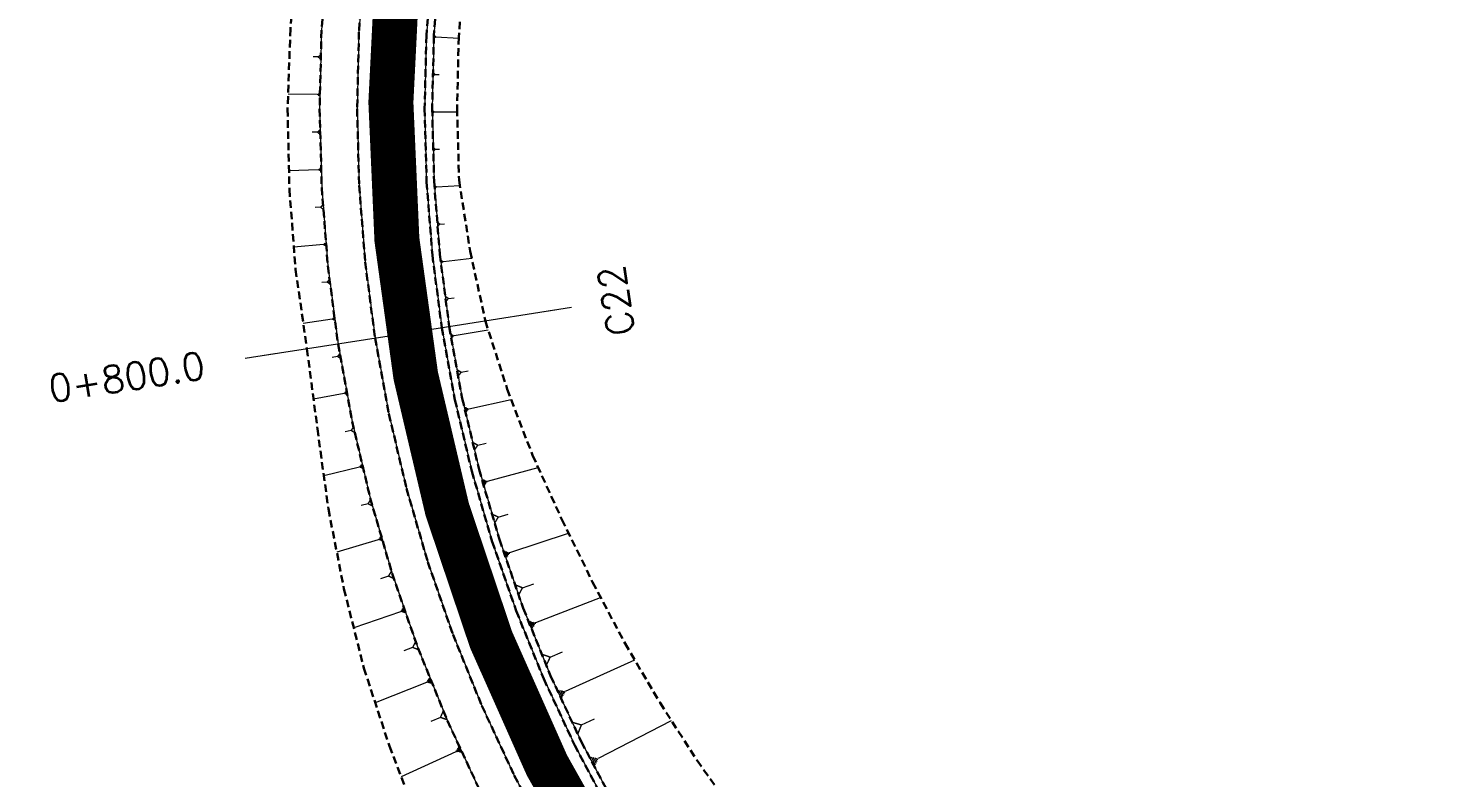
# Model space of a CAD drawing. Header units: metres. Extents: x 544752 to 548977, y 1840603 to 1844608.
# Drawn here: x 547332.6 to 547427, y 1842349.1 to 1842399.1 of the extents above; entities that cross this region are included whole.
import ezdxf

# ---------------------------------------------------------------- set-up
doc = ezdxf.new("R2010")
doc.units = ezdxf.units.M
doc.header["$MEASUREMENT"] = 0
for name, pattern in [('ACAD_ISO02W100', [15, 12, -3]), ('Anordnung Grundriss$0$GESTRICHELT', [0.75, 0.5, -0.25]), ('HIDDEN', [0.375, 0.25, -0.125])]:
    doc.linetypes.add(name, pattern=pattern)
doc.layers.add('C-ROAD', color=7, linetype='Continuous')
for name, color, linetype, lineweight in [('C-ROAD-CORR', 5, 'Continuous', 0), ('C-ROAD-SAMP', 150, 'HIDDEN', 0), ('C-ROAD-SAMP-TEXT', 11, 'Continuous', 0), ('C-TOPO-FEAT', 94, 'Continuous', 5)]:
    doc.layers.add(name, color=color, linetype=linetype, lineweight=lineweight)

msp = doc.modelspace()

# ---------------------------------------------------------------- linework, layer by layer
at = {"layer": 'C-ROAD-CORR', "color": 160, "linetype": 'Continuous'}
for p, q in [((547359.6972949614, 1842398.566984683, 512.5562141021055), (547359.6891869365, 1842398.401736801, 512.5562141021055)), ((547359.723822772, 1842398.54497736, 512.5378308171422), (547359.7177417532, 1842398.421041449, 512.5378308171422)), ((547359.7503505825, 1842398.522970038, 512.5194475321789), (547359.74629657, 1842398.440346096, 512.5194475321789)), ((547359.7768783931, 1842398.500962715, 512.5010642472156), (547359.7748513868, 1842398.459650744, 512.5010642472156)), ((547359.8034062036, 1842398.478955392, 512.4826809622523), (547361.3207355052, 1842398.404506366, 511.4698935102172)), ((547351.9595081818, 1842397.144588701, 512.3003071180495), (547351.6107976356, 1842397.155856249, 512.067649289441)), ((547359.7432525908, 1842395.983307648, 512.3595255352996), (547360.0197585945, 1842395.97702579, 512.1750802076506)), ((547351.9667055266, 1842394.587558263, 512.2316290403171), (547351.9675437157, 1842394.693512923, 512.2316290403171)), ((547352.0018141993, 1842394.560790202, 512.2551794860541), (547352.0030714831, 1842394.719722192, 512.2551794860541)), ((547352.036922872, 1842394.534022141, 512.2787299317911), (547352.0385992505, 1842394.74593146, 512.2787299317911)), ((547351.8964881811, 1842394.641094386, 512.1845281488431), (547349.9506011001, 1842394.656487967, 510.8869965033537)), ((547351.9315968538, 1842394.614326324, 512.2080785945801), (547351.9320159485, 1842394.667303654, 512.2080785945801)), ((547359.5828715744, 1842393.570167462, 512.3105638473791), (547359.5834675392, 1842393.404400494, 512.3105638473791)), ((547359.610573898, 1842393.549545918, 512.2921441865609), (547359.6110208713, 1842393.425220693, 512.2921441865609)), ((547359.6382762213, 1842393.528924375, 512.2737245257428), (547359.6385742036, 1842393.446040891, 512.2737245257428)), ((547359.6659785447, 1842393.508302831, 512.2553048649246), (547359.6661275359, 1842393.466861089, 512.2553048649246)), ((547359.6936808681, 1842393.487681288, 512.2368852041064), (547361.2157950175, 1842393.493153585, 511.2220813451024)), ((547351.9135632201, 1842392.137605251, 512.0731822156654), (547351.5565892612, 1842392.131724735, 511.8351042359525)), ((547359.7612902869, 1842390.992232099, 512.1201592333509), (547360.0385339112, 1842391.000526306, 511.9351871985013)), ((547351.9803010968, 1842389.63413937, 511.964578352184), (547350.0102323608, 1842389.553593176, 510.6498061372283)), ((547352.0171541029, 1842389.608783844, 511.9884413536329), (547352.0149612434, 1842389.662418709, 511.9884413536329)), ((547352.0540071091, 1842389.583428318, 512.0123043550817), (547352.0496213898, 1842389.690698047, 512.0123043550817)), ((547352.0908601152, 1842389.558072792, 512.0361673565305), (547352.0842815364, 1842389.718977386, 512.0361673565305)), ((547352.1277131215, 1842389.532717266, 512.0600303579794), (547352.1189416829, 1842389.747256724, 512.0600303579794)), ((547359.7316035253, 1842388.575879053, 512.0779797394653), (547359.7410981033, 1842388.407165358, 512.0779797394653)), ((547359.7609092967, 1842388.556372271, 512.0592015383086), (547359.7680302303, 1842388.429837, 512.0592015383086)), ((547359.7902150681, 1842388.536865489, 512.0404233371519), (547359.7949623571, 1842388.452508641, 512.0404233371519)), ((547359.8195208395, 1842388.517358707, 512.0216451359952), (547359.8218944841, 1842388.475180283, 512.0216451359952)), ((547359.848826611, 1842388.497851925, 512.0028669348385), (547361.398041697, 1842388.585035977, 510.9682808840029)), ((547352.1138792118, 1842387.134152286, 511.8593190692354), (547351.75483589, 1842387.110693422, 511.6193883845069)), ((547360.059481932, 1842386.010480572, 511.8822093111567), (547360.3725366425, 1842386.03637589, 511.6726924973822)), ((547352.3090824301, 1842384.63739122, 511.7571424802069), (547350.3365681905, 1842384.460110013, 510.4364907818268)), ((547352.3472961871, 1842384.613758405, 511.7811119215472), (547352.3424697841, 1842384.667459239, 511.7811119215472)), ((547352.3855099439, 1842384.590125591, 511.8050813628875), (547352.3758571382, 1842384.697527257, 511.8050813628875)), ((547352.4237237009, 1842384.566492776, 511.8290508042278), (547352.4092444922, 1842384.727595276, 511.8290508042278)), ((547352.4619374579, 1842384.542859962, 511.8530202455681), (547352.4426318462, 1842384.757663294, 511.8530202455681)), ((547360.1464282231, 1842383.614612399, 511.8548738791576), (547360.1689552261, 1842383.408454605, 511.8548738791576)), ((547360.1836037309, 1842383.592597176, 511.8318270739435), (547360.2004989831, 1842383.43797883, 511.8318270739435)), ((547360.2207792386, 1842383.570581952, 511.8087802687294), (547360.2320427402, 1842383.467503055, 511.8087802687294)), ((547360.2579547465, 1842383.548566728, 511.7857334635153), (547360.2635864972, 1842383.49702728, 511.7857334635153)), ((547360.2951302542, 1842383.526551504, 511.7626866583012), (547362.1882003458, 1842383.733408566, 510.4929053878016)), ((547352.5594556776, 1842382.146372007, 511.6583565460098), (547352.2034491994, 1842382.105604329, 511.4194139364579)), ((547360.6338004911, 1842381.054229225, 511.6476923316009), (547361.0111659397, 1842381.105544053, 511.3936871505651)), ((547352.8849705498, 1842379.66328167, 511.5641988916024), (547350.9640409077, 1842379.395699727, 510.2708192820128)), ((547352.923476658, 1842379.641990304, 511.587672985276), (547352.916191971, 1842379.694285951, 511.587672985276)), ((547352.9619827659, 1842379.620698938, 511.6111470789497), (547352.9474133924, 1842379.725290233, 511.6111470789497)), ((547353.000488874, 1842379.599407573, 511.6346211726233), (547352.9786348136, 1842379.756294514, 511.6346211726233)), ((547353.0389949821, 1842379.578116207, 511.658095266297), (547353.0098562348, 1842379.787298796, 511.658095266297)), ((547360.820829555, 1842378.685270376, 511.6445301986278), (547360.8612471338, 1842378.437125135, 511.6445301986278)), ((547360.8672392926, 1842378.660988484, 511.6165886578194), (547360.8975524766, 1842378.474879553, 511.6165886578194)), ((547360.9136490301, 1842378.636706592, 511.588647117011), (547360.9338578194, 1842378.512633971, 511.588647117011)), ((547361.0064685051, 1842378.588142808, 511.5327640353942), (547363.2851378893, 1842378.959289555, 509.9932736954173)), ((547360.9600587676, 1842378.6124247, 511.5607055762026), (547360.9701631623, 1842378.55038839, 511.5607055762026)), ((547353.247446258, 1842377.186059183, 511.4691010387477), (547352.8959551321, 1842377.128329011, 511.2316038456736)), ((547361.4801577061, 1842376.139099335, 511.4179870964803), (547361.9451650457, 1842376.227457169, 511.1022923814797)), ((547353.6863115706, 1842374.720383298, 511.3720622977912), (547351.6474815634, 1842374.334234777, 509.9883613149888)), ((547353.7285725183, 1842374.69963845, 511.3971763139538), (547353.7180596904, 1842374.755145251, 511.3971763139538)), ((547353.7708334661, 1842374.678893601, 511.4222903301164), (547353.7498078103, 1842374.789907203, 511.4222903301164)), ((547353.8130944138, 1842374.658148753, 511.447404346279), (547353.7815559302, 1842374.824669155, 511.447404346279)), ((547353.8553553616, 1842374.637403904, 511.4725183624416), (547353.81330405, 1842374.859431107, 511.4725183624416)), ((547361.9921775119, 1842373.699494196, 511.3051801185902), (547364.8217648027, 1842374.314687777, 509.3742337174727)), ((547361.7532554548, 1842373.808900672, 511.4453649083762), (547361.8202491186, 1842373.500762834, 511.4453649083762)), ((547361.812985969, 1842373.781549053, 511.4103187109297), (547361.863231217, 1842373.550445674, 511.4103187109297)), ((547361.8727164833, 1842373.754197434, 511.3752725134832), (547361.9062133153, 1842373.600128515, 511.3752725134832)), ((547361.9324469976, 1842373.726845815, 511.3402263160367), (547361.9491954136, 1842373.649811355, 511.3402263160367)), ((547354.151824545, 1842372.259731084, 511.2748900979248), (547353.757333584, 1842372.175003353, 511.0058783874467)), ((547362.5905095027, 1842371.279368093, 511.1966346407319), (547363.1547748668, 1842371.417691167, 510.8091640507976)), ((547354.7067536704, 1842369.816886418, 511.1773621286364), (547352.3316833465, 1842369.245846018, 509.5485352673398)), ((547354.7576346826, 1842369.794920071, 511.2069254514722), (547354.7420880471, 1842369.859581613, 511.2069254514722)), ((547354.8085156948, 1842369.772953724, 511.2364887743079), (547354.7774224238, 1842369.902276807, 511.2364887743079)), ((547354.8593967072, 1842369.750987377, 511.2660520971437), (547354.8127568004, 1842369.944972002, 511.2660520971437)), ((547354.9102777194, 1842369.72902103, 511.2956154199795), (547354.8480911772, 1842369.987667196, 511.2956154199795)), ((547363.2342464614, 1842368.87265742, 511.0899511249328), (547366.6102515592, 1842369.795029446, 508.7561540532373)), ((547362.9389315058, 1842368.989514246, 511.2593812518058), (547363.0393757204, 1842368.621874973, 511.2593812518058)), ((547363.0127602447, 1842368.960300039, 511.2170237200876), (547363.0880934057, 1842368.684570585, 511.2170237200876)), ((547363.0865889835, 1842368.931085833, 511.1746661883693), (547363.136811091, 1842368.747266197, 511.1746661883693)), ((547363.1604177225, 1842368.901871626, 511.132308656651), (547363.1855287761, 1842368.809961808, 511.132308656651)), ((547355.2784067503, 1842367.377408045, 511.0806569405683), (547354.8093974311, 1842367.25247233, 510.7570629771112)), ((547363.9572174693, 1842366.488345155, 510.9864343058276), (547364.6229194524, 1842366.689190712, 510.5227047238031)), ((547355.9589073216, 1842364.965553541, 510.9899761440488), (547353.1956092282, 1842364.156800353, 509.0700448271823)), ((547356.0200698228, 1842364.942617208, 511.0248226057593), (547355.9980517015, 1842365.017847368, 511.0248226057593)), ((547356.0812323239, 1842364.919680874, 511.0596690674697), (547356.0371960815, 1842365.070141196, 511.0596690674697)), ((547356.1423948251, 1842364.896744541, 511.0945155291802), (547356.0763404614, 1842365.122435024, 511.0945155291802)), ((547356.2035573262, 1842364.873808208, 511.1293619908906), (547356.1154848414, 1842365.174728852, 511.1293619908906)), ((547364.7288819485, 1842364.121126285, 510.887080756396), (547368.6413984039, 1842365.41477239, 508.1390977123083)), ((547364.3744019635, 1842364.240241498, 511.086579969309), (547364.5152769485, 1842363.814177759, 511.086579969309)), ((547364.4630219598, 1842364.210462695, 511.0367051660807), (547364.5686781985, 1842363.89091489, 511.0367051660807)), ((547364.5516419561, 1842364.180683891, 510.9868303628525), (547364.6220794484, 1842363.967652022, 510.9868303628525)), ((547364.6402619523, 1842364.150905088, 510.9369555596242), (547364.6754806985, 1842364.044389153, 510.9369555596242)), ((547356.6439280327, 1842362.554153897, 510.8994186133473), (547356.1078937424, 1842362.382973008, 510.5242763836117)), ((547365.567657265, 1842361.776662747, 510.7933545238694), (547366.3189304712, 1842362.047194931, 510.2608547344311)), ((547366.4610345962, 1842359.454052497, 510.7041101470537), (547370.7784651599, 1842361.138315476, 507.6136898027236)), ((547357.4474681434, 1842360.179512984, 510.8150240690741), (547354.3292979281, 1842359.099263518, 508.6144676257417)), ((547357.5187667367, 1842360.15667377, 510.8549635568518), (547357.4893573954, 1842360.241564654, 510.8549635568518)), ((547357.59006533, 1842360.133834555, 510.8949030446295), (547357.5312466475, 1842360.303616324, 510.8949030446295)), ((547357.6613639235, 1842360.110995341, 510.9348425324072), (547357.5731358994, 1842360.365667993, 510.9348425324072)), ((547357.7326625168, 1842360.088156126, 510.9747820201849), (547357.6150251514, 1842360.427719662, 510.9747820201849)), ((547366.0558907265, 1842359.566856396, 510.9284692877087), (547366.2393025699, 1842359.096699474, 510.9284692877087)), ((547366.1571766939, 1842359.538655421, 510.8723795025449), (547366.2947355765, 1842359.18603773, 510.8723795025449)), ((547366.2584626613, 1842359.510454447, 510.8162897173812), (547366.3501685831, 1842359.275375986, 510.8162897173812)), ((547366.3597486288, 1842359.482253472, 510.7601999322174), (547366.4056015896, 1842359.364714242, 510.7601999322174)), ((547358.2511934541, 1842357.803959612, 510.7305212270715), (547357.6530901671, 1842357.580275435, 510.3048002662932)), ((547367.4141633593, 1842357.155051341, 510.6197265318376), (547368.2284487162, 1842357.497661465, 510.0306133649234)), ((547368.4286514957, 1842354.88389919, 510.5392369138509), (547373.0484839733, 1842356.972375162, 507.1582631874275)), ((547359.1716808396, 1842355.471383452, 510.6544078750071), (547355.7632345939, 1842354.101029162, 508.2046544931218)), ((547359.2521962449, 1842355.449858401, 510.6988698817862), (547359.2148892027, 1842355.542651227, 510.6988698817862)), ((547359.3327116502, 1842355.428333349, 510.7433318885653), (547359.2580975658, 1842355.613919002, 510.7433318885653)), ((547359.4132270555, 1842355.406808297, 510.7877938953444), (547359.301305929, 1842355.685186776, 510.7877938953444)), ((547359.4937424606, 1842355.385283245, 510.8322559021235), (547359.3445142922, 1842355.756454551, 510.8322559021235)), ((547367.9795467221, 1842354.983822913, 510.7846887303868), (547368.2069753843, 1842354.48073725, 510.7846887303868)), ((547368.0918229155, 1842354.958841983, 510.7233257762529), (547368.2623944122, 1842354.581527735, 510.7233257762529)), ((547368.2040991089, 1842354.933861052, 510.6619628221189), (547368.31781344, 1842354.68231822, 510.6619628221189)), ((547368.3163753023, 1842354.908880121, 510.6005998679849), (547368.3732324679, 1842354.783108705, 510.6005998679849)), ((547360.0999572055, 1842353.140964795, 510.5787633910484), (547359.4588389017, 1842352.864858623, 510.1133629824083)), ((547369.4965529725, 1842352.637087884, 510.4621365906334), (547370.3609602117, 1842353.055590403, 509.8217219062825)), ((547370.6299383024, 1842350.423940898, 510.3898978605552), (547375.4890129096, 1842352.936324846, 506.7420198038109)), ((547361.1268137604, 1842350.852650708, 510.5076975346382), (547357.4861046051, 1842349.178351957, 507.8354614430244)), ((547361.2156820793, 1842350.833480497, 510.5561975587941), (547361.1701002929, 1842350.932596635, 510.5561975587941)), ((547361.3045503983, 1842350.814310285, 510.6046975829499), (547361.2133868254, 1842351.012542562, 510.6046975829499)), ((547361.3934187172, 1842350.795140073, 510.6531976071057), (547361.2566733579, 1842351.092488489, 510.6531976071057)), ((547361.4822870361, 1842350.775969862, 510.7016976312615), (547361.2999598904, 1842351.172434416, 510.7016976312615)), ((547370.1403852446, 1842350.506115908, 510.6547256580963), (547370.4139754373, 1842349.976978966, 510.6547256580963)), ((547370.262773509, 1842350.485572156, 510.588518708711), (547370.4679661536, 1842350.088719449, 510.588518708711)), ((547370.3851617735, 1842350.465028403, 510.5223117593258), (547370.5219568699, 1842350.200459932, 510.5223117593258)), ((547370.5075500379, 1842350.444484651, 510.4561048099405), (547370.5759475862, 1842350.312200415, 510.4561048099405))]:
    msp.add_line(p, q, dxfattribs=at)
at = {"layer": 'C-ROAD-CORR', "color": 5, "linetype": 'Anordnung Grundriss$0$GESTRICHELT', "lineweight": 30, "extrusion": (-0.5545144747678773, 0.01791749207441418, 0.8319811661033372), "const_width": 0.1, "elevation": -270077.2238968454}
msp.add_lwpolyline([(-1859113.091372318, 405930.0779021068), (-1859112.934497948, 405929.8687362807), (-1859112.777623578, 405930.0779021069)], dxfattribs=at)
at = {"layer": 'C-ROAD-CORR', "color": 5, "linetype": 'Anordnung Grundriss$0$GESTRICHELT', "lineweight": 30, "extrusion": (-0.5546828998781411, 0.01260167754580913, -0.8319663925338617), "const_width": 0.1, "elevation": -280820.0754767051}
msp.add_lwpolyline([(-1854352.673145607, -420168.4883684363), (-1854352.797503422, -420168.6541788558), (-1854352.921861236, -420168.4883684363)], dxfattribs=at)
at = {"layer": 'C-ROAD-CORR', "color": 5, "linetype": 'Anordnung Grundriss$0$GESTRICHELT', "lineweight": 30, "extrusion": (-0.5547266525020409, -0.009138142391141992, 0.8319824729869729), "const_width": 0.1, "elevation": -320040.7005327786}
msp.add_lwpolyline([(-1833126.932939712, 480857.1100984557), (-1833126.772409749, 480856.8960585038), (-1833126.611879786, 480857.1100984557)], dxfattribs=at)
at = {"layer": 'C-ROAD-CORR', "color": 5, "linetype": 'Anordnung Grundriss$0$GESTRICHELT', "lineweight": 30, "extrusion": (-0.5545772026122071, -0.01659110652251607, -0.8319668632386613), "const_width": 0.1, "elevation": -334546.6174495785}
msp.add_lwpolyline([(-1825199.082029924, -500733.2510768324), (-1825199.206743122, -500733.4173610972), (-1825199.331456322, -500733.2510768324)], dxfattribs=at)
at = {"layer": 'C-ROAD-CORR', "color": 5, "linetype": 'Anordnung Grundriss$0$GESTRICHELT', "lineweight": 30, "extrusion": (-0.5536127929545579, -0.03617147765682791, 0.8319882809758654), "const_width": 0.1, "elevation": -369237.1365974944}
msp.add_lwpolyline([(-1802780.987616421, 554644.4094283258), (-1802780.825832993, 554644.1937170877), (-1802780.664049563, 554644.4094283257)], dxfattribs=at)
at = {"layer": 'C-ROAD-CORR', "color": 5, "linetype": 'Anordnung Grundriss$0$GESTRICHELT', "lineweight": 30, "extrusion": (-0.5529965000460453, -0.04574286742355537, -0.8319269565392718), "const_width": 0.1, "elevation": -387390.0647874285}
msp.add_lwpolyline([(-1790992.430647269, -579882.6045961018), (-1790992.57188384, -579882.7929115315), (-1790992.713120412, -579882.6045961019)], dxfattribs=at)
at = {"layer": 'C-ROAD-CORR', "color": 5, "linetype": 'Anordnung Grundriss$0$GESTRICHELT', "lineweight": 30, "extrusion": (-0.551184598885727, -0.06311827914809733, 0.8319925605367895), "const_width": 0.1, "elevation": -417554.5955986503}
msp.add_lwpolyline([(-1768147.376228091, 627113.1590470064), (-1768147.215107808, 627112.9442199622), (-1768147.053987525, 627113.1590470064)], dxfattribs=at)
at = {"layer": 'C-ROAD-CORR', "color": 5, "linetype": 'Anordnung Grundriss$0$GESTRICHELT', "lineweight": 30, "extrusion": (-0.5498109348101473, -0.07476427371898067, -0.8319364394822871), "const_width": 0.1, "elevation": -439114.8015406083}
msp.add_lwpolyline([(-1751827.431233021, -657457.0832333638), (-1751827.602466788, -657457.3115450528), (-1751827.773700554, -657457.0832333639)], dxfattribs=at)
at = {"layer": 'C-ROAD-CORR', "color": 5, "linetype": 'Anordnung Grundriss$0$GESTRICHELT', "lineweight": 30, "extrusion": (-0.5474146538090455, -0.08990935901210996, 0.8320177305545565), "const_width": 0.1, "elevation": -464850.5889584714}
msp.add_lwpolyline([(-1729308.41087615, 698109.4018346752), (-1729308.25071236, 698109.1882829549), (-1729308.090548569, 698109.4018346752)], dxfattribs=at)
at = {"layer": 'C-ROAD-CORR', "color": 5, "linetype": 'Anordnung Grundriss$0$GESTRICHELT', "lineweight": 30, "extrusion": (-0.5451206358649324, -0.1035804696397157, -0.8319342393863998), "const_width": 0.1, "elevation": -489637.6899865583}
msp.add_lwpolyline([(-1707812.524394487, -733201.7870163945), (-1707812.737213214, -733202.0707746985), (-1707812.950031942, -733201.7870163944)], dxfattribs=at)
at = {"layer": 'C-ROAD-CORR', "color": 5, "linetype": 'Anordnung Grundriss$0$GESTRICHELT', "lineweight": 30, "extrusion": (-0.5423607733966298, -0.116486821436749, 0.8320310161960145), "const_width": 0.1, "elevation": -511050.1129783673}
msp.add_lwpolyline([(-1686356.41819367, 767439.3581156016), (-1686356.236766203, 767439.1162123126), (-1686356.055338736, 767439.3581156015)], dxfattribs=at)
at = {"layer": 'C-ROAD-CORR', "color": 5, "linetype": 'Anordnung Grundriss$0$GESTRICHELT', "lineweight": 30, "extrusion": (-0.5388988835720094, -0.1321047772997738, -0.8319473066843952), "const_width": 0.1, "elevation": -538784.4251624508}
msp.add_lwpolyline([(-1659069.58351428, -806930.0026949606), (-1659069.844734526, -806930.3509886219), (-1659070.105954773, -806930.0026949607)], dxfattribs=at)
at = {"layer": 'C-ROAD-CORR', "color": 5, "linetype": 'Anordnung Grundriss$0$GESTRICHELT', "lineweight": 30, "extrusion": (-0.5360288945244062, -0.142788534211134, 0.8320363325797613), "const_width": 0.1, "elevation": -556041.9444195218}
msp.add_lwpolyline([(-1639393.470004206, 834939.053699061), (-1639393.25176003, 834938.7627068256), (-1639393.033515854, 834939.053699061)], dxfattribs=at)
at = {"layer": 'C-ROAD-CORR', "color": 5, "linetype": 'Anordnung Grundriss$0$GESTRICHELT', "lineweight": 30, "extrusion": (-0.5311909259758761, -0.16026291067148, -0.8319567294180608), "const_width": 0.1, "elevation": -586442.9018286177}
msp.add_lwpolyline([(-1605733.571422996, -878421.6096150676), (-1605733.884067876, -878422.0264749089), (-1605734.196712758, -878421.6096150677)], dxfattribs=at)
at = {"layer": 'C-ROAD-CORR', "color": 5, "linetype": 'Anordnung Grundriss$0$GESTRICHELT', "lineweight": 30, "extrusion": (-0.5284160964990527, -0.1687480426064235, 0.8320459885590488), "const_width": 0.1, "elevation": -599702.0441503}
msp.add_lwpolyline([(-1588531.162547048, 900459.3010808814), (-1588530.909525737, 900458.9637191338), (-1588530.656504426, 900459.3010808814)], dxfattribs=at)
at = {"layer": 'C-ROAD-CORR', "color": 5, "linetype": 'Anordnung Grundriss$0$GESTRICHELT', "lineweight": 30, "extrusion": (-0.5220079421265925, -0.18797415792085, -0.8319696054007668), "const_width": 0.1, "elevation": -632470.5416630687}
msp.add_lwpolyline([(-1547952.173576495, -947485.7810344375), (-1547952.532606833, -947486.2597415558), (-1547952.891637171, -947485.7810344377)], dxfattribs=at)
at = {"layer": 'C-ROAD-CORR', "color": 5, "linetype": 'Anordnung Grundriss$0$GESTRICHELT', "lineweight": 30, "extrusion": (-0.5195650607677113, -0.1943117272141441, 0.8320427274464338), "const_width": 0.1, "elevation": -641955.0004610128}
msp.add_lwpolyline([(-1533890.509366319, 963825.1373060826), (-1533890.222235507, 963824.7544650004), (-1533889.935104695, 963825.1373060826)], dxfattribs=at)
at = {"layer": 'C-ROAD-CORR', "color": 5, "linetype": 'Anordnung Grundriss$0$GESTRICHELT', "lineweight": 30, "extrusion": (-0.5113842059133195, -0.2151646285174902, -0.8319797933708091), "const_width": 0.1, "elevation": -676749.9685924891}
msp.add_lwpolyline([(-1485885.378696918, -1013924.602979751), (-1485885.775916242, -1013925.132605515), (-1485886.173135565, -1013924.602979751)], dxfattribs=at)
at = {"layer": 'C-ROAD-CORR', "color": 5, "linetype": 'Anordnung Grundriss$0$GESTRICHELT', "lineweight": 30, "extrusion": (-0.5094911778147584, -0.2194191902677589, 0.8320300226982024), "const_width": 0.1, "elevation": -682697.9595336652}
msp.add_lwpolyline([(-1475601.908888024, 1024886.687596252), (-1475601.595013066, 1024886.269096308), (-1475601.281138109, 1024886.687596252)], dxfattribs=at)
at = {"layer": 'C-ROAD-CORR', "color": 5, "linetype": 'Anordnung Grundriss$0$GESTRICHELT', "lineweight": 30, "extrusion": (-0.4993483173744865, -0.2417593457576973, -0.831987786373141), "const_width": 0.1, "elevation": -719158.7035462314}
msp.add_lwpolyline([(-1419705.032899168, -1077554.071689589), (-1419705.464724937, -1077554.647457281), (-1419705.896550706, -1077554.071689589)], dxfattribs=at)
at = {"layer": 'C-ROAD-CORR', "color": 11, "linetype": 'Anordnung Grundriss$0$GESTRICHELT', "lineweight": 30}
for points in [[(547350.5803002146, 1842404.35273046, 511.4158758120933), (547350.108734433, 1842399.02670535, 511.117571957), (547349.915267, 1842393.679984812, 510.8354755746935), (547350.0384075763, 1842388.329336538, 510.5947199841723), (547350.4496675953, 1842382.992420465, 510.3764706860986), (547351.2072992127, 1842377.694732414, 510.2208544396162), (547351.9038366241, 1842372.377135464, 509.85296109049), (547352.6350263631, 1842367.025764066, 509.3326975789874), (547353.6751432648, 1842361.702630175, 508.8453662968204), (547355.0026862656, 1842356.419351803, 508.3767799946957), (547356.7049234166, 1842351.230549487, 507.9915337026161), (547358.6552527015, 1842346.106948202, 507.6018772402027)], [(547352.5708313804, 1842404.151299239, 512.7496738743046), (547352.1765455602, 1842398.92381989, 512.4978180342949), (547352.0499744723, 1842393.683020197, 512.2586153282731), (547352.1914490226, 1842388.442601644, 512.032065756239), (547352.600599342, 1842383.216264717, 511.8181693181929), (547353.2763557525, 1842378.017673087, 511.6169260141345), (547354.2169515651, 1842372.860417889, 511.428335844064), (547355.4199276975, 1842367.757982187, 511.2523988079813), (547356.8821391037, 1842362.723705729, 511.0891149058864), (547358.599762996, 1842357.770750063, 510.9384841377794), (547360.5683088392, 1842352.912064138, 510.8005065036601), (547362.7826300914, 1842348.160350441, 510.6751820035288)]]:
    msp.add_polyline3d(points, dxfattribs=at)
at = {"layer": 'C-ROAD-CORR', "color": 92, "linetype": 'Anordnung Grundriss$0$GESTRICHELT', "lineweight": 30}
for points in [[(547350.5803002146, 1842404.35273046, 511.4158758120933), (547350.108734433, 1842399.02670535, 511.117571957), (547349.915267, 1842393.679984812, 510.8354755746935), (547350.0384075763, 1842388.329336538, 510.5947199841723), (547350.4496675953, 1842382.992420465, 510.3764706860986), (547351.2072992127, 1842377.694732414, 510.2208544396162), (547351.9038366241, 1842372.377135464, 509.85296109049), (547352.6350263631, 1842367.025764066, 509.3326975789874), (547353.6751432648, 1842361.702630175, 508.8453662968204), (547355.0026862656, 1842356.419351803, 508.3767799946957), (547356.7049234166, 1842351.230549487, 507.9915337026161), (547358.6552527015, 1842346.106948202, 507.6018772402027)], [(547352.5708313804, 1842404.151299239, 512.7496738743046), (547352.1765455602, 1842398.92381989, 512.4978180342949), (547352.0499744723, 1842393.683020197, 512.2586153282731), (547352.1914490226, 1842388.442601644, 512.032065756239), (547352.600599342, 1842383.216264717, 511.8181693181929), (547353.2763557525, 1842378.017673087, 511.6169260141345), (547354.2169515651, 1842372.860417889, 511.428335844064), (547355.4199276975, 1842367.757982187, 511.2523988079813), (547356.8821391037, 1842362.723705729, 511.0891149058864), (547358.599762996, 1842357.770750063, 510.9384841377794), (547360.5683088392, 1842352.912064138, 510.8005065036601), (547362.7826300914, 1842348.160350441, 510.6751820035288)]]:
    msp.add_polyline3d(points, dxfattribs=at)
at = {"layer": 'C-ROAD-CORR', "color": 5, "linetype": 'Anordnung Grundriss$0$GESTRICHELT', "lineweight": 30}
msp.add_polyline3d([(547355.0581283987, 1842403.899597942, 512.8496738743046), (547354.6734567528, 1842398.79958424, 512.597818034295), (547354.549971945, 1842393.686574995, 512.3586153282731), (547354.6879968126, 1842388.573937596, 512.1320657562391), (547355.0871705052, 1842383.47503846, 511.9181693181929), (547355.7464494277, 1842378.403208086, 511.7169260141346), (547356.6641099695, 1842373.371706207, 511.528335844064), (547357.8377530101, 1842368.393687117, 511.3523988079813), (547359.2643101915, 1842363.482165292, 511.1891149058865), (547360.9400519399, 1842358.649981352, 511.0384841377794), (547362.8605972166, 1842353.9097685, 510.9005065036602), (547365.0209249714, 1842349.273919492, 510.7751820035288), (547367.41538727, 1842344.754554234, 510.6625106373852)], dxfattribs=at)
at = {"layer": 'C-ROAD-CORR', "color": 160, "linetype": 'Anordnung Grundriss$0$GESTRICHELT', "lineweight": 30}
msp.add_polyline3d([(547355.0581283987, 1842403.899597942, 512.6996738743046), (547354.6734567528, 1842398.79958424, 512.447818034295), (547354.549971945, 1842393.686574995, 512.2086153282731), (547354.6879968126, 1842388.573937596, 511.9820657562391), (547355.0871705052, 1842383.47503846, 511.7681693181929), (547355.7464494277, 1842378.403208086, 511.5669260141346), (547356.6641099695, 1842373.371706207, 511.3783358440641), (547357.8377530101, 1842368.393687117, 511.2023988079814), (547359.2643101915, 1842363.482165292, 511.0391149058865), (547360.9400519399, 1842358.649981352, 510.8884841377794), (547362.8605972166, 1842353.9097685, 510.7505065036602), (547365.0209249714, 1842349.273919492, 510.6251820035288), (547367.41538727, 1842344.754554234, 510.5125106373852)], dxfattribs=at)
at = {"layer": 'C-ROAD-SAMP', "color": 1, "linetype": 'Continuous', "lineweight": 13}
msp.add_lwpolyline([(547367.8499084361, 1842380.292329585), (547357.9695337354, 1842378.750189587), (547348.0891590348, 1842377.208049588)], dxfattribs=at)
at = {"layer": 'C-ROAD-SAMP-TEXT', "color": 4, "linetype": 'Continuous', "lineweight": 9}
msp.add_line((547368.8379459061, 1842380.446543585), (547366.8618709659, 1842380.138115585), dxfattribs=at)
at = {"layer": 'C-ROAD-SAMP-TEXT', "color": 1, "linetype": 'Continuous', "lineweight": -3}
msp.add_line((547356.9814962654, 1842378.595975587), (547358.9575712056, 1842378.904403586), dxfattribs=at)
at = {"layer": 'C-ROAD-SAMP-TEXT', "color": 4, "linetype": 'Continuous', "lineweight": 5}
msp.add_line((547349.0771965048, 1842377.362263588), (547347.1011215646, 1842377.053835588), dxfattribs=at)
at = {"layer": 'C-TOPO-FEAT', "color": 94, "linetype": 'Continuous', "lineweight": 0, "ltscale": 2}
for points in [[(547352.5708313804, 1842404.151299239, 512.7496738743046), (547352.1765455602, 1842398.92381989, 512.4978180342949), (547352.0499744723, 1842393.683020197, 512.2586153282731), (547352.1914490226, 1842388.442601644, 512.032065756239), (547352.600599342, 1842383.216264717, 511.8181693181929), (547353.2763557525, 1842378.017673087, 511.6169260141345), (547354.2169515651, 1842372.860417889, 511.428335844064), (547355.4199276975, 1842367.757982187, 511.2523988079813), (547356.8821391037, 1842362.723705729, 511.0891149058864), (547358.599762996, 1842357.770750063, 510.9384841377794), (547360.5683088392, 1842352.912064138, 510.8005065036601), (547362.7826300914, 1842348.160350441, 510.6751820035288)], [(547355.0581283987, 1842403.899597942, 512.3996738743045), (547354.6734567528, 1842398.79958424, 512.1478180342949), (547354.549971945, 1842393.686574995, 511.9086153282731), (547354.6879968126, 1842388.573937596, 511.6820657562391), (547355.0871705052, 1842383.47503846, 511.4681693181929), (547355.7464494277, 1842378.403208086, 511.2669260141346), (547356.6641099695, 1842373.371706207, 511.078335844064), (547357.8377530101, 1842368.393687117, 510.9023988079813), (547359.2643101915, 1842363.482165292, 510.7391149058865), (547360.9400519399, 1842358.649981352, 510.5884841377794), (547362.8605972166, 1842353.9097685, 510.4505065036602), (547365.0209249714, 1842349.273919492, 510.3251820035288), (547367.41538727, 1842344.754554234, 510.2125106373852)]]:
    msp.add_polyline3d(points, dxfattribs=at)

# ---------------------------------------------------------------- texts
at = {"layer": 'C-ROAD-SAMP-TEXT', "color": 1, "linetype": 'Continuous', "lineweight": 13, "insert": (547371.8020583163, 1842380.909185585), "char_height": 1.8, "width": 4.761428571428572, "attachment_point": 5, "rotation": 98.87121367859457, "bg_fill": 3, "box_fill_scale": 1.416666666666667, "bg_fill_color": 256, "bg_fill_true_color": 13158600, "bg_fill_transparency": 0}
msp.add_mtext('{\\Fsimplex.shx|c0;C22}', dxfattribs=at)
at = {"layer": 'C-ROAD-SAMP-TEXT', "color": 1, "linetype": 'Continuous', "lineweight": -3, "insert": (547339.1968218043, 1842375.820123589), "char_height": 1.8, "width": 11.25428571428572, "attachment_point": 5, "rotation": 8.871213678594575, "bg_fill": 3, "box_fill_scale": 1.416666666666667, "bg_fill_color": 256, "bg_fill_true_color": 13158600, "bg_fill_transparency": 0}
msp.add_mtext('{\\Fsimplex.shx|c0;0+800.0}', dxfattribs=at)

# ---------------------------------------------------------------- next in the draw order: linework, layer by layer
at = {"layer": 'C-ROAD', "color": 1, "linetype": 'ACAD_ISO02W100', "lineweight": -3, "ltscale": 0.1, "const_width": 3, "flags": 128}
msp.add_lwpolyline([(547358.5668576545, 1842412.333396265, 0.4484821908243404), (547447.2669305371, 1842296.325235744)], format="xyb", dxfattribs=at)
at = {"layer": 'C-ROAD-CORR', "color": 150, "linetype": 'Anordnung Grundriss$0$GESTRICHELT', "lineweight": 30}
msp.add_polyline3d([(547357.2966957152, 1842403.673066775, 512.9171738743046), (547356.920676826, 1842398.687772156, 512.665318034295), (547356.7999696704, 1842393.689774314, 512.4261153282731), (547356.9348898235, 1842388.692139954, 512.199565756239), (547357.325084552, 1842383.707934829, 511.9856693181929), (547357.9695337353, 1842378.750189586, 511.7844260141346), (547358.8665525335, 1842373.831865693, 511.595835844064), (547360.0137957914, 1842368.965821554, 511.4198988079813), (547361.4082641705, 1842364.164778898, 511.2566149058865), (547363.0463119895, 1842359.441289511, 511.1059841377794), (547364.9236567563, 1842354.807702426, 510.9680065036601), (547367.0353903635, 1842350.276131637, 510.8426820035288), (547369.3759919208, 1842345.858424427, 510.7300106373852)], dxfattribs=at)
msp.add_polyline3d([(547357.2966957152, 1842403.673066775, 512.9171738743046), (547356.920676826, 1842398.687772156, 512.665318034295), (547356.7999696704, 1842393.689774314, 512.4261153282731), (547356.9348898235, 1842388.692139954, 512.199565756239), (547357.325084552, 1842383.707934829, 511.9856693181929), (547357.9695337353, 1842378.750189586, 511.7844260141346), (547358.8665525335, 1842373.831865693, 511.595835844064), (547360.0137957914, 1842368.965821554, 511.4198988079813), (547361.4082641705, 1842364.164778898, 511.2566149058865), (547363.0463119895, 1842359.441289511, 511.1059841377794), (547364.9236567563, 1842354.807702426, 510.9680065036601), (547367.0353903635, 1842350.276131637, 510.8426820035288), (547369.3759919208, 1842345.858424427, 510.7300106373852)], dxfattribs=at)
at = {"layer": 'C-ROAD-CORR', "color": 5, "linetype": 'Anordnung Grundriss$0$GESTRICHELT', "lineweight": 30}
msp.add_polyline3d([(547359.5352630316, 1842403.446535608, 512.8496738743046), (547359.1678968993, 1842398.575960072, 512.597818034295), (547359.0499673957, 1842393.692973632, 512.3586153282731), (547359.1817828345, 1842388.810342311, 512.1320657562391), (547359.5629985989, 1842383.940831199, 511.9181693181929), (547360.1926180429, 1842379.097171086, 511.7169260141346), (547361.0689950974, 1842374.292025178, 511.528335844064), (547362.1898385728, 1842369.537955991, 511.3523988079813), (547363.5522181495, 1842364.847392505, 511.1891149058865), (547365.1525720392, 1842360.232597671, 511.0384841377794), (547366.9867162959, 1842355.705636353, 510.9005065036602), (547369.0498557556, 1842351.278343783, 510.7751820035288), (547371.3365965716, 1842346.96229462, 510.6625106373852)], dxfattribs=at)
at = {"layer": 'C-ROAD-CORR', "color": 160, "linetype": 'Anordnung Grundriss$0$GESTRICHELT', "lineweight": 30}
msp.add_polyline3d([(547359.5352630316, 1842403.446535608, 512.6996738743046), (547359.1678968993, 1842398.575960072, 512.447818034295), (547359.0499673957, 1842393.692973632, 512.2086153282731), (547359.1817828345, 1842388.810342311, 511.9820657562391), (547359.5629985989, 1842383.940831199, 511.7681693181929), (547360.1926180429, 1842379.097171086, 511.5669260141346), (547361.0689950974, 1842374.292025178, 511.3783358440641), (547362.1898385728, 1842369.537955991, 511.2023988079814), (547363.5522181495, 1842364.847392505, 511.0391149058865), (547365.1525720392, 1842360.232597671, 510.8884841377794), (547366.9867162959, 1842355.705636353, 510.7505065036602), (547369.0498557556, 1842351.278343783, 510.6251820035288), (547371.3365965716, 1842346.96229462, 510.5125106373852)], dxfattribs=at)
at = {"layer": 'C-ROAD-CORR', "color": 11, "linetype": 'Anordnung Grundriss$0$GESTRICHELT', "lineweight": 30}
for points in [[(547360.0327224353, 1842403.396195349, 512.8296738743046), (547359.6672791379, 1842398.551112942, 512.577818034295), (547359.5499668904, 1842393.693684592, 512.3386153282731), (547359.6810923925, 1842388.836609501, 512.1120657562391), (547360.0603128315, 1842383.992585947, 511.8981693181929), (547360.686636778, 1842379.174278086, 511.6969260141346), (547361.5584267783, 1842374.394282842, 511.508335844064), (547362.6734036353, 1842369.665096977, 511.3323988079813), (547364.0286523671, 1842364.999084417, 511.1691149058865), (547365.620629828, 1842360.408443928, 511.0184841377794), (547367.4451739715, 1842355.905177225, 510.8805065036602), (547369.4975147316, 1842351.501057592, 510.7551820035288), (547371.7722864939, 1842347.207599107, 510.6425106373852)], [(547361.6946981516, 1842403.2280122, 511.7160314316379), (547361.3222459357, 1842398.468768854, 511.4731419831041), (547361.2100674652, 1842393.696045124, 511.2318804929104), (547361.344776818, 1842388.92413099, 511.0014091179614), (547362.086302591, 1842384.203427673, 510.5402151807648), (547363.0951000701, 1842379.550193746, 510.071843723797), (547364.5521115459, 1842375.019757697, 509.4694508238415), (547366.241232536, 1842370.603165749, 508.8730062826123), (547368.194556792, 1842366.32546692, 508.2544736875359), (547370.2453025518, 1842362.1459033, 507.724964381199), (547372.4052265761, 1842358.064009495, 507.2741738875134), (547374.7366134521, 1842354.107549811, 506.8540734950612), (547377.20442135, 1842350.26602894, 506.4865466693835), (547379.8556879447, 1842346.572673032, 506.1313971349998)]]:
    msp.add_polyline3d(points, dxfattribs=at)
at = {"layer": 'C-ROAD-CORR', "color": 92, "linetype": 'Anordnung Grundriss$0$GESTRICHELT', "lineweight": 30}
for points in [[(547360.0327224353, 1842403.396195349, 512.8296738743046), (547359.6672791379, 1842398.551112942, 512.577818034295), (547359.5499668904, 1842393.693684592, 512.3386153282731), (547359.6810923925, 1842388.836609501, 512.1120657562391), (547360.0603128315, 1842383.992585947, 511.8981693181929), (547360.686636778, 1842379.174278086, 511.6969260141346), (547361.5584267783, 1842374.394282842, 511.508335844064), (547362.6734036353, 1842369.665096977, 511.3323988079813), (547364.0286523671, 1842364.999084417, 511.1691149058865), (547365.620629828, 1842360.408443928, 511.0184841377794), (547367.4451739715, 1842355.905177225, 510.8805065036602), (547369.4975147316, 1842351.501057592, 510.7551820035288), (547371.7722864939, 1842347.207599107, 510.6425106373852)], [(547361.6946981516, 1842403.2280122, 511.7160314316379), (547361.3222459357, 1842398.468768854, 511.4731419831041), (547361.2100674652, 1842393.696045124, 511.2318804929104), (547361.344776818, 1842388.92413099, 511.0014091179614), (547362.086302591, 1842384.203427673, 510.5402151807648), (547363.0951000701, 1842379.550193746, 510.071843723797), (547364.5521115459, 1842375.019757697, 509.4694508238415), (547366.241232536, 1842370.603165749, 508.8730062826123), (547368.194556792, 1842366.32546692, 508.2544736875359), (547370.2453025518, 1842362.1459033, 507.724964381199), (547372.4052265761, 1842358.064009495, 507.2741738875134), (547374.7366134521, 1842354.107549811, 506.8540734950612), (547377.20442135, 1842350.26602894, 506.4865466693835), (547379.8556879447, 1842346.572673032, 506.1313971349998)]]:
    msp.add_polyline3d(points, dxfattribs=at)
at = {"layer": 'C-TOPO-FEAT', "color": 94, "linetype": 'Continuous', "lineweight": 0, "ltscale": 2}
for points in [[(547357.2966957152, 1842403.673066775, 512.7671738743046), (547356.920676826, 1842398.687772156, 512.515318034295), (547356.7999696704, 1842393.689774314, 512.2761153282731), (547356.9348898235, 1842388.692139954, 512.0495657562391), (547357.325084552, 1842383.707934829, 511.8356693181929), (547357.9695337353, 1842378.750189586, 511.6344260141346), (547358.8665525335, 1842373.831865693, 511.445835844064), (547360.0137957914, 1842368.965821554, 511.2698988079813), (547361.4082641705, 1842364.164778898, 511.1066149058865), (547363.0463119895, 1842359.441289511, 510.9559841377794), (547364.9236567563, 1842354.807702426, 510.8180065036602), (547367.0353903635, 1842350.276131637, 510.6926820035288), (547369.3759919208, 1842345.858424427, 510.5800106373852)], [(547357.2966957152, 1842403.673066775, 512.7671738743046), (547356.920676826, 1842398.687772156, 512.515318034295), (547356.7999696704, 1842393.689774314, 512.2761153282731), (547356.9348898235, 1842388.692139954, 512.0495657562391), (547357.325084552, 1842383.707934829, 511.8356693181929), (547357.9695337353, 1842378.750189586, 511.6344260141346), (547358.8665525335, 1842373.831865693, 511.445835844064), (547360.0137957914, 1842368.965821554, 511.2698988079813), (547361.4082641705, 1842364.164778898, 511.1066149058865), (547363.0463119895, 1842359.441289511, 510.9559841377794), (547364.9236567563, 1842354.807702426, 510.8180065036602), (547367.0353903635, 1842350.276131637, 510.6926820035288), (547369.3759919208, 1842345.858424427, 510.5800106373852)], [(547357.2966957152, 1842403.673066775, 512.4671738743045), (547356.920676826, 1842398.687772156, 512.2153180342949), (547356.7999696704, 1842393.689774314, 511.9761153282731), (547356.9348898235, 1842388.692139954, 511.7495657562391), (547357.325084552, 1842383.707934829, 511.5356693181929), (547357.9695337353, 1842378.750189586, 511.3344260141346), (547358.8665525335, 1842373.831865693, 511.145835844064), (547360.0137957914, 1842368.965821554, 510.9698988079813), (547361.4082641705, 1842364.164778898, 510.8066149058865), (547363.0463119895, 1842359.441289511, 510.6559841377794), (547364.9236567563, 1842354.807702426, 510.5180065036602), (547367.0353903635, 1842350.276131637, 510.3926820035288), (547369.3759919208, 1842345.858424427, 510.2800106373852)], [(547357.2966957152, 1842403.673066775, 512.4671738743045), (547356.920676826, 1842398.687772156, 512.2153180342949), (547356.7999696704, 1842393.689774314, 511.9761153282731), (547356.9348898235, 1842388.692139954, 511.7495657562391), (547357.325084552, 1842383.707934829, 511.5356693181929), (547357.9695337353, 1842378.750189586, 511.3344260141346), (547358.8665525335, 1842373.831865693, 511.145835844064), (547360.0137957914, 1842368.965821554, 510.9698988079813), (547361.4082641705, 1842364.164778898, 510.8066149058865), (547363.0463119895, 1842359.441289511, 510.6559841377794), (547364.9236567563, 1842354.807702426, 510.5180065036602), (547367.0353903635, 1842350.276131637, 510.3926820035288), (547369.3759919208, 1842345.858424427, 510.2800106373852)], [(547359.5352630316, 1842403.446535608, 512.3996738743045), (547359.1678968993, 1842398.575960072, 512.1478180342949), (547359.0499673957, 1842393.692973632, 511.9086153282731), (547359.1817828345, 1842388.810342311, 511.6820657562391), (547359.5629985989, 1842383.940831199, 511.4681693181929), (547360.1926180429, 1842379.097171086, 511.2669260141346), (547361.0689950974, 1842374.292025178, 511.078335844064), (547362.1898385728, 1842369.537955991, 510.9023988079813), (547363.5522181495, 1842364.847392505, 510.7391149058865), (547365.1525720392, 1842360.232597671, 510.5884841377794), (547366.9867162959, 1842355.705636353, 510.4505065036602), (547369.0498557556, 1842351.278343783, 510.3251820035288), (547371.3365965716, 1842346.96229462, 510.2125106373852)], [(547360.0327224353, 1842403.396195349, 512.8296738743046), (547359.6672791379, 1842398.551112942, 512.577818034295), (547359.5499668904, 1842393.693684592, 512.3386153282731), (547359.6810923925, 1842388.836609501, 512.1120657562391), (547360.0603128315, 1842383.992585947, 511.8981693181929), (547360.686636778, 1842379.174278086, 511.6969260141346), (547361.5584267783, 1842374.394282842, 511.508335844064), (547362.6734036353, 1842369.665096977, 511.3323988079813), (547364.0286523671, 1842364.999084417, 511.1691149058865), (547365.620629828, 1842360.408443928, 511.0184841377794), (547367.4451739715, 1842355.905177225, 510.8805065036602), (547369.4975147316, 1842351.501057592, 510.7551820035288), (547371.7722864939, 1842347.207599107, 510.6425106373852)]]:
    msp.add_polyline3d(points, dxfattribs=at)

doc.saveas('drawing.dxf')
